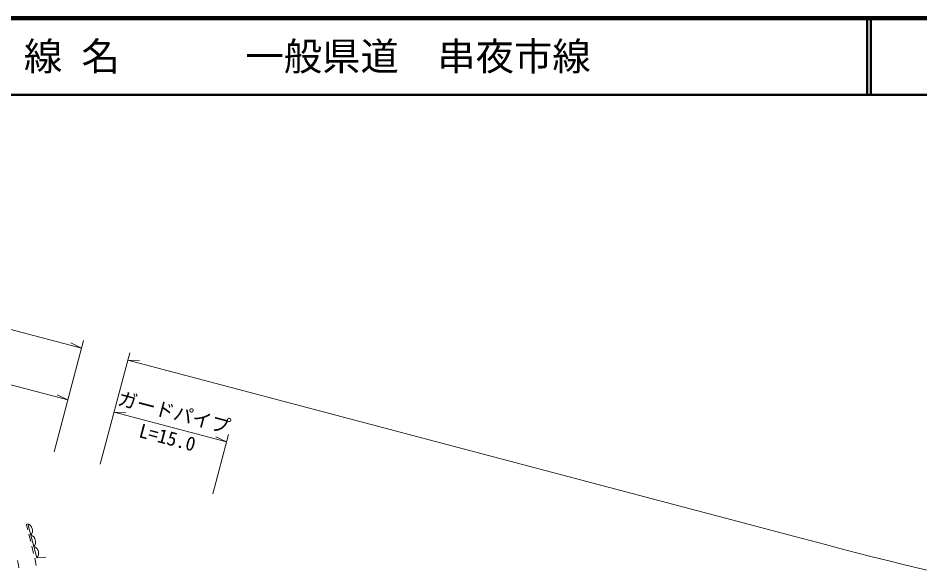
# Model space of a CAD drawing. Units: millimetres, scale not verified. Extents: x 40000 to 680000, y 20000 to 380000.
# Drawn here: x 187107 to 304647, y 308140 to 380000 of the extents above; entities that cross this region are included whole.
import ezdxf
from ezdxf.enums import TextEntityAlignment as Align

# ---------------------------------------------------------------- set-up
doc = ezdxf.new("R2010")
doc.units = ezdxf.units.MM
doc.header["$LTSCALE"] = 1000
for name, color, linetype, lineweight in [('M-BGD', 7, 'Continuous', 13), ('M-STR-HTXT', 7, 'Continuous', 13), ('M-TTL', 2, 'Continuous', 140), ('M-TTL-LINE', 7, 'Continuous', 50)]:
    doc.layers.add(name, color=color, linetype=linetype, lineweight=lineweight)
doc.layers.add('M-TTL-TXT', color=7, linetype='Continuous')
doc.styles.add('ＭＳ ゴシック', font='')
doc.styles.get('ＭＳ ゴシック').set_extended_font_data('MS Gothic')

msp = doc.modelspace()

# ---------------------------------------------------------------- linework, layer by layer
at = {"layer": 'M-BGD'}
for p, q in [((188370, 313256), (188173, 314049)), ((188755, 311704), (188514, 312674)), ((189141, 310151), (188900, 311121)), ((187158, 308621), (187020, 309266)), ((189350, 309311), (189285, 309568)), ((189474, 308587), (189350, 309311)), ((187205, 308284), (187158, 308621))]:
    msp.add_line(p, q, dxfattribs=at)
msp.add_lwpolyline([(190729, 309652), (189569, 309596), (188377, 314041)], dxfattribs=at)
for centre in [(188058, 313162), (188456, 311680), (188853, 310198)]:
    msp.add_arc(centre, 936, 319.92737, 70.08796, dxfattribs=at)
at = {"layer": 'M-STR-HTXT'}
for p, q in [((171776, 343191), (195376, 336956)), ((195632, 337923), (191800, 323420)), ((195376, 336956), (194003, 337629)), ((169988, 336423), (193588, 330188)), ((201661, 336330), (197829, 321828)), ((201405, 335363), (288335, 312397)), ((201405, 335363), (202932, 335270)), ((193588, 330188), (192215, 330861)), ((199617, 328595), (214275, 324723)), ((199617, 328595), (201144, 328502)), ((214530, 325690), (212487, 317955)), ((214275, 324723), (212901, 325396))]:
    msp.add_line(p, q, dxfattribs=at)
msp.add_lwpolyline([(288335, 312397), (290346, 311858), (292358, 311320), (294371, 310787), (296385, 310259), (298401, 309739), (300420, 309228), (302441, 308729), (304466, 308243), (306495, 307773), (308527, 307320), (310564, 306886), (312605, 306473), (314650, 306083), (316700, 305719), (318755, 305381), (320815, 305073), (321368, 304996)], dxfattribs=at)
at = {"layer": 'M-TTL'}
msp.add_line((680000, 380000), (40000, 380000), dxfattribs=at)
at = {"layer": 'M-TTL-LINE'}
for p, q in [((297750, 380000), (297750, 370000)), ((298250, 380000), (298250, 370000)), ((40000, 370000), (680000, 370000))]:
    msp.add_line(p, q, dxfattribs=at)

# ---------------------------------------------------------------- texts
at = {"layer": 'M-STR-HTXT', "style": 'ＭＳ ゴシック'}
msp.add_text('ガードパイプ', height=1833, rotation=345.201, dxfattribs=at).set_placement((207074, 327143), align=Align.BOTTOM_CENTER)
msp.add_text('L=15.0', height=1833, rotation=345.201, dxfattribs=at).set_placement((206818, 326176), align=Align.TOP_CENTER)
at = {"layer": 'M-TTL-TXT', "style": 'ＭＳ ゴシック'}
for s, p in [('路 線 名', (180380, 375000)), ('一般県道\u3000串夜市線', (216734, 375000))]:
    msp.add_text(s, height=3666, dxfattribs=at).set_placement(p, align=Align.MIDDLE_LEFT)

doc.saveas('drawing.dxf')
